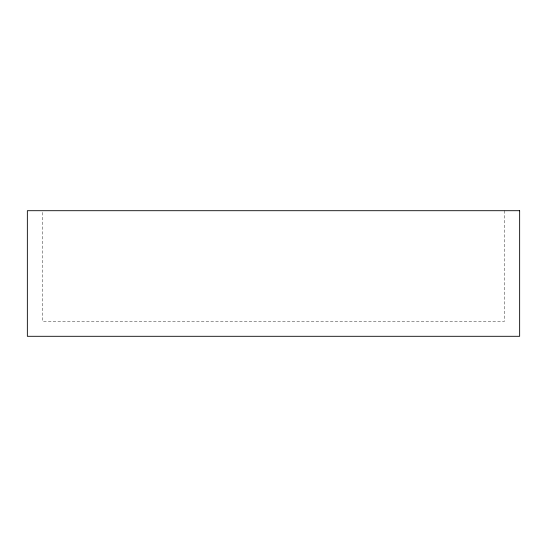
<?xml version="1.0" encoding="UTF-8"?>
<svg xmlns="http://www.w3.org/2000/svg" width="547" height="547" viewBox="0 0 547 547"><rect width="100%" height="100%" fill="white"/><g stroke="black" fill="none" stroke-linecap="round" stroke-linejoin="round"><path stroke-width="0.41" stroke-dasharray="2.73 2.05" d="M504.58 210.704L504.58 321.226L42.42 321.226L42.42 210.704"/><path stroke-width="0.82" d="M519.65 210.704L27.35 210.704L27.35 336.296L519.65 336.296L519.65 210.704"/></g></svg>
